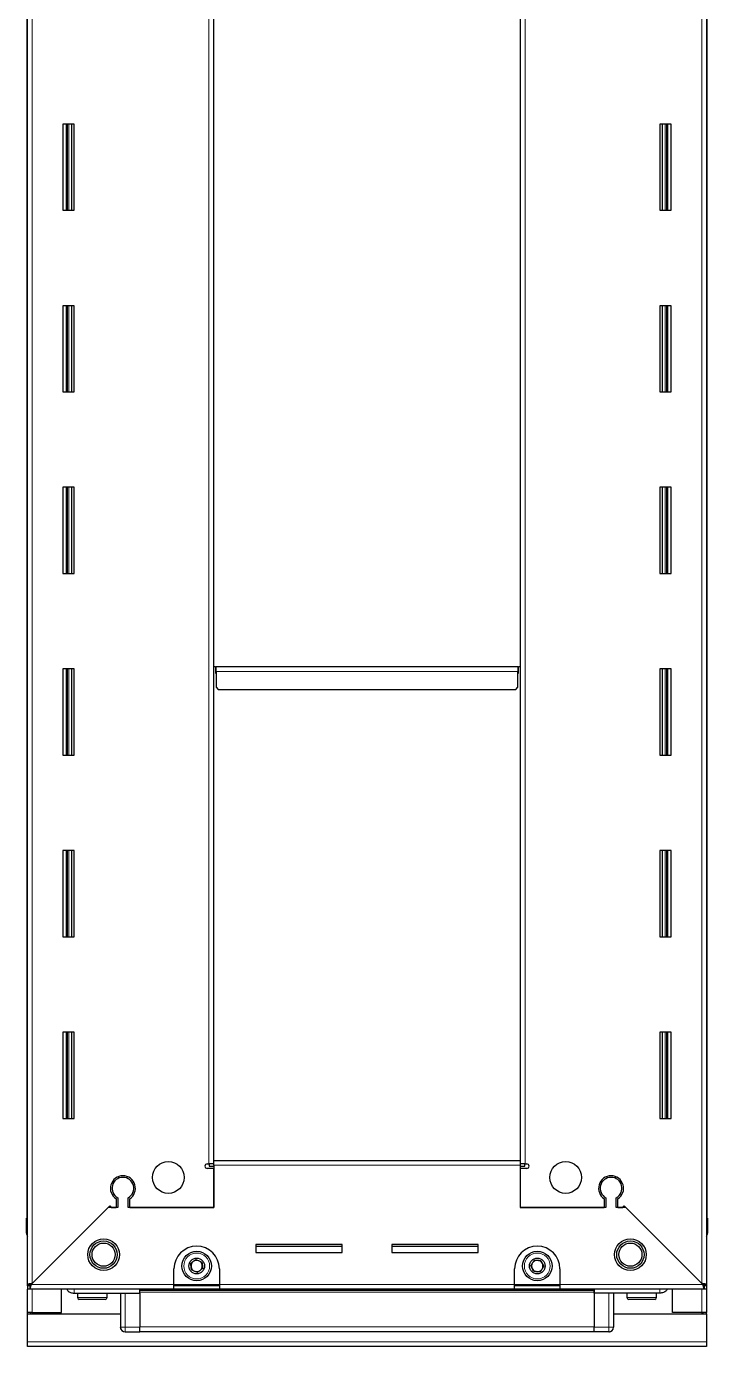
# Model space of a CAD drawing. Header units: millimetres. Extents: x 1770 to 4662, y -1120 to 2061.
# Drawn here: x 4286 to 4586, y 683 to 1265 of the extents above; entities that cross this region are included whole.
import ezdxf

# ---------------------------------------------------------------- set-up
doc = ezdxf.new("R2010")
doc.units = ezdxf.units.MM

msp = doc.modelspace()

# ---------------------------------------------------------------- linework, layer by layer
at = {"color": 7, "linetype": 'Continuous', "lineweight": 25}
for p, q in [((4286.78, 710.34), (4286.78, 1854.84)), ((4585.78, 1854.84), (4585.78, 710.34)), ((4286.43, 1825.59), (4286.43, 739.59)), ((4586.13, 739.59), (4586.13, 1825.59)), ((4368.78, 765.09), (4368.78, 1800.09)), ((4503.78, 1800.09), (4503.78, 765.09)), ((4307.28, 1221.59), (4302.28, 1221.59)), ((4302.28, 1221.59), (4302.28, 1183.59)), ((4304.43, 1183.59), (4304.43, 1221.59)), ((4306.22, 1183.59), (4306.22, 1221.59)), ((4306.26, 1183.59), (4306.26, 1221.59)), ((4307.28, 1183.59), (4307.28, 1221.59)), ((4565.28, 1221.59), (4565.28, 1183.59)), ((4570.28, 1221.59), (4565.28, 1221.59)), ((4566.3, 1221.59), (4566.3, 1183.59)), ((4566.34, 1221.59), (4566.34, 1183.59)), ((4568.13, 1221.59), (4568.13, 1183.59)), ((4570.28, 1183.59), (4570.28, 1221.59)), ((4302.28, 1183.59), (4307.28, 1183.59)), ((4565.28, 1183.59), (4570.28, 1183.59)), ((4307.28, 1141.59), (4302.28, 1141.59)), ((4302.28, 1141.59), (4302.28, 1103.59)), ((4304.43, 1103.59), (4304.43, 1141.59)), ((4306.22, 1103.59), (4306.22, 1141.59)), ((4306.26, 1103.59), (4306.26, 1141.59)), ((4307.28, 1103.59), (4307.28, 1141.59)), ((4565.28, 1141.59), (4565.28, 1103.59)), ((4570.28, 1141.59), (4565.28, 1141.59)), ((4566.3, 1141.59), (4566.3, 1103.59)), ((4566.34, 1141.59), (4566.34, 1103.59)), ((4568.13, 1141.59), (4568.13, 1103.59)), ((4570.28, 1103.59), (4570.28, 1141.59)), ((4302.28, 1103.59), (4307.28, 1103.59)), ((4565.28, 1103.59), (4570.28, 1103.59)), ((4307.28, 1061.59), (4302.28, 1061.59)), ((4302.28, 1061.59), (4302.28, 1023.59)), ((4304.43, 1023.59), (4304.43, 1061.59)), ((4306.22, 1023.59), (4306.22, 1061.59)), ((4306.26, 1023.59), (4306.26, 1061.59)), ((4307.28, 1023.59), (4307.28, 1061.59)), ((4565.28, 1061.59), (4565.28, 1023.59)), ((4570.28, 1061.59), (4565.28, 1061.59)), ((4566.3, 1061.59), (4566.3, 1023.59)), ((4566.34, 1061.59), (4566.34, 1023.59)), ((4568.13, 1061.59), (4568.13, 1023.59)), ((4570.28, 1023.59), (4570.28, 1061.59)), ((4302.28, 1023.59), (4307.28, 1023.59)), ((4565.28, 1023.59), (4570.28, 1023.59)), ((4307.28, 981.59), (4302.28, 981.59)), ((4302.28, 981.59), (4302.28, 943.59)), ((4304.43, 943.59), (4304.43, 981.59)), ((4306.22, 943.59), (4306.22, 981.59)), ((4306.26, 943.59), (4306.26, 981.59)), ((4307.28, 943.59), (4307.28, 981.59)), ((4368.78, 982.59), (4369.53, 982.59)), ((4369.53, 982.59), (4369.53, 979.74)), ((4369.53, 979.74), (4369.78, 979.74)), ((4369.78, 982.59), (4502.78, 982.59)), ((4369.78, 980.49), (4369.78, 982.59)), ((4369.78, 980.49), (4369.78, 973.59)), ((4502.78, 982.59), (4502.78, 980.49)), ((4502.78, 973.59), (4502.78, 980.49)), ((4502.78, 979.74), (4503.03, 979.74)), ((4503.03, 979.74), (4503.03, 982.59)), ((4503.03, 982.59), (4503.78, 982.59)), ((4565.28, 981.59), (4565.28, 943.59)), ((4570.28, 981.59), (4565.28, 981.59)), ((4566.3, 981.59), (4566.3, 943.59)), ((4566.34, 981.59), (4566.34, 943.59)), ((4568.13, 981.59), (4568.13, 943.59)), ((4570.28, 943.59), (4570.28, 981.59)), ((4369.78, 973.59), (4370.78, 972.59)), ((4370.78, 972.59), (4501.78, 972.59)), ((4501.78, 972.59), (4502.78, 973.59)), ((4302.28, 943.59), (4307.28, 943.59)), ((4565.28, 943.59), (4570.28, 943.59)), ((4307.28, 901.59), (4302.28, 901.59)), ((4302.28, 901.59), (4302.28, 863.59)), ((4304.43, 863.59), (4304.43, 901.59)), ((4306.22, 863.59), (4306.22, 901.59)), ((4306.26, 863.59), (4306.26, 901.59)), ((4307.28, 863.59), (4307.28, 901.59)), ((4565.28, 901.59), (4565.28, 863.59)), ((4570.28, 901.59), (4565.28, 901.59)), ((4566.3, 901.59), (4566.3, 863.59)), ((4566.34, 901.59), (4566.34, 863.59)), ((4568.13, 901.59), (4568.13, 863.59)), ((4570.28, 863.59), (4570.28, 901.59)), ((4302.28, 863.59), (4307.28, 863.59)), ((4565.28, 863.59), (4570.28, 863.59)), ((4307.28, 821.59), (4302.28, 821.59)), ((4302.28, 821.59), (4302.28, 783.59)), ((4304.43, 783.59), (4304.43, 821.59)), ((4306.22, 783.59), (4306.22, 821.59)), ((4306.26, 783.59), (4306.26, 821.59)), ((4307.28, 783.59), (4307.28, 821.59)), ((4565.28, 821.59), (4565.28, 783.59)), ((4570.28, 821.59), (4565.28, 821.59)), ((4566.3, 821.59), (4566.3, 783.59)), ((4566.34, 821.59), (4566.34, 783.59)), ((4568.13, 821.59), (4568.13, 783.59)), ((4570.28, 783.59), (4570.28, 821.59)), ((4302.28, 783.59), (4307.28, 783.59)), ((4565.28, 783.59), (4570.28, 783.59)), ((4365.93, 763.59), (4366.68, 763.59)), ((4368.78, 763.59), (4366.68, 763.59)), ((4366.78, 763.59), (4366.78, 762.59)), ((4366.78, 762.59), (4368.78, 762.59)), ((4368.78, 765.09), (4503.78, 765.09)), ((4368.78, 762.99), (4368.78, 765.09)), ((4368.78, 762.99), (4368.78, 744.34)), ((4503.78, 765.09), (4503.78, 762.99)), ((4505.88, 763.59), (4503.78, 763.59)), ((4503.78, 762.99), (4503.78, 744.34)), ((4503.78, 762.59), (4505.78, 762.59)), ((4505.78, 762.59), (4505.78, 763.59)), ((4505.88, 763.59), (4506.63, 763.59)), ((4326.78, 757.97), (4326.78, 757.21)), ((4368.78, 761.59), (4365.93, 761.59)), ((4368.78, 744.34), (4368.78, 761.59)), ((4503.78, 761.59), (4503.78, 744.34)), ((4506.63, 761.59), (4503.78, 761.59)), ((4545.78, 757.97), (4545.78, 757.21)), ((4322.28, 744.34), (4288.38, 710.44)), ((4288.88, 710.94), (4322.98, 745.04)), ((4326.48, 744.34), (4322.28, 744.34)), ((4322.98, 745.04), (4323.68, 744.34)), ((4323.68, 744.34), (4325.78, 744.34)), ((4325.78, 748.23), (4325.78, 744.34)), ((4326.48, 748.63), (4326.48, 744.34)), ((4331.08, 744.34), (4331.08, 748.63)), ((4368.78, 744.34), (4331.08, 744.34)), ((4331.78, 744.34), (4331.78, 748.23)), ((4331.78, 744.34), (4368.78, 744.34)), ((4503.78, 744.34), (4540.78, 744.34)), ((4541.48, 744.34), (4503.78, 744.34)), ((4540.78, 748.23), (4540.78, 744.34)), ((4541.48, 748.63), (4541.48, 744.34)), ((4546.08, 744.34), (4546.08, 748.63)), ((4550.28, 744.34), (4546.08, 744.34)), ((4546.78, 744.34), (4546.78, 748.23)), ((4546.78, 744.34), (4548.88, 744.34)), ((4548.88, 744.34), (4549.58, 745.04)), ((4549.58, 745.04), (4583.68, 710.94)), ((4584.18, 710.44), (4550.28, 744.34)), ((4286.28, 739.59), (4286.28, 739.59)), ((4286.28, 733.09), (4286.28, 739.59)), ((4286.28, 739.59), (4286.28, 739.59)), ((4286.28, 739.59), (4286.28, 733.09)), ((4286.78, 739.59), (4286.28, 739.59)), ((4585.78, 739.59), (4586.28, 739.59)), ((4586.28, 739.59), (4586.28, 739.59)), ((4586.28, 733.09), (4586.28, 739.59)), ((4586.28, 739.59), (4586.28, 733.09)), ((4286.78, 731.77), (4286.78, 731.77)), ((4425.28, 728.09), (4387.28, 728.09)), ((4387.28, 728.09), (4387.28, 724.59)), ((4387.28, 727.34), (4425.28, 727.34)), ((4425.28, 724.59), (4425.28, 728.09)), ((4485.28, 728.09), (4447.28, 728.09)), ((4447.28, 728.09), (4447.28, 724.59)), ((4447.28, 727.34), (4485.28, 727.34)), ((4485.28, 724.59), (4485.28, 728.09)), ((4387.28, 724.59), (4425.28, 724.59)), ((4447.28, 724.59), (4485.28, 724.59)), ((4351.28, 710.44), (4351.28, 717.34)), ((4371.28, 717.34), (4371.28, 710.44)), ((4501.28, 710.44), (4501.28, 717.34)), ((4521.28, 717.34), (4521.28, 710.44)), ((4286.78, 709.84), (4286.78, 710.34)), ((4288.28, 710.34), (4286.78, 710.34)), ((4286.78, 709.84), (4286.78, 708.34)), ((4287.78, 709.84), (4286.78, 709.84)), ((4287.78, 709.84), (4287.78, 708.34)), ((4351.28, 708.34), (4351.28, 710.44)), ((4371.28, 709.84), (4351.28, 709.84)), ((4371.28, 710.44), (4371.28, 708.34)), ((4501.28, 708.34), (4501.28, 710.44)), ((4521.28, 709.84), (4501.28, 709.84)), ((4521.28, 710.44), (4521.28, 708.34)), ((4584.28, 710.34), (4585.78, 710.34)), ((4584.78, 709.84), (4584.78, 708.34)), ((4585.78, 709.84), (4584.78, 709.84)), ((4585.78, 710.34), (4585.78, 709.84)), ((4585.78, 709.84), (4585.78, 708.34)), ((4286.78, 698.09), (4286.78, 708.34)), ((4287.78, 708.34), (4286.78, 708.34)), ((4351.28, 708.34), (4287.78, 708.34)), ((4301.78, 698.09), (4301.78, 708.34)), ((4307.28, 706.59), (4336.28, 706.59)), ((4308.78, 706.59), (4308.78, 704.69)), ((4313.36, 703.89), (4309.58, 703.89)), ((4320.98, 703.89), (4313.36, 703.89)), ((4321.78, 704.69), (4321.78, 706.59)), ((4327.78, 706.59), (4327.78, 691.59)), ((4336.28, 706.63), (4336.21, 708.34)), ((4536.28, 707.74), (4336.28, 707.74)), ((4336.28, 706.59), (4336.28, 707.09)), ((4336.28, 706.59), (4336.28, 691.59)), ((4371.28, 708.34), (4351.28, 708.34)), ((4501.28, 708.34), (4371.28, 708.34)), ((4521.28, 708.34), (4501.28, 708.34)), ((4584.78, 708.34), (4521.28, 708.34)), ((4536.36, 708.34), (4536.28, 706.63)), ((4536.28, 706.59), (4536.28, 707.09)), ((4565.28, 706.59), (4536.28, 706.59)), ((4536.28, 706.59), (4536.28, 691.59)), ((4544.78, 706.59), (4544.78, 691.59)), ((4550.78, 706.59), (4550.78, 704.69)), ((4558.57, 703.89), (4551.58, 703.89)), ((4562.98, 703.89), (4558.57, 703.89)), ((4563.78, 704.69), (4563.78, 706.59)), ((4570.78, 698.09), (4570.78, 708.34)), ((4585.78, 708.34), (4584.78, 708.34)), ((4585.78, 708.34), (4585.78, 698.09)), ((4288.88, 698.09), (4286.78, 698.09)), ((4286.78, 697.59), (4286.78, 698.09)), ((4288.28, 697.59), (4288.28, 698.09)), ((4288.88, 698.09), (4301.78, 698.09)), ((4583.68, 698.09), (4570.78, 698.09)), ((4585.78, 698.09), (4583.68, 698.09)), ((4584.28, 697.59), (4584.28, 698.09)), ((4585.78, 697.59), (4585.78, 698.09)), ((4286.78, 685.19), (4286.78, 697.59)), ((4286.78, 697.59), (4327.78, 697.59)), ((4544.78, 697.59), (4585.78, 697.59)), ((4585.78, 697.59), (4585.78, 685.19)), ((4327.78, 691.59), (4327.78, 691.59)), ((4329.78, 689.59), (4336.28, 689.59)), ((4329.78, 689.59), (4336.28, 689.59)), ((4336.28, 689.59), (4336.28, 691.59)), ((4336.28, 689.74), (4536.28, 689.74)), ((4336.28, 689.59), (4336.28, 689.59)), ((4536.28, 689.59), (4536.28, 691.59)), ((4542.78, 689.59), (4536.28, 689.59)), ((4536.28, 689.59), (4536.28, 689.59)), ((4536.28, 689.59), (4536.28, 689.59)), ((4542.78, 689.59), (4536.28, 689.59)), ((4544.1, 690.09), (4544.1, 690.09)), ((4286.78, 683.09), (4286.78, 685.19)), ((4585.78, 683.09), (4286.78, 683.09)), ((4585.78, 685.19), (4585.78, 683.09))]:
    msp.add_line(p, q, dxfattribs=at)
at = {"color": 8, "linetype": 'Continuous', "lineweight": 18}
for p, q in [((4288.88, 1854.24), (4288.88, 710.94)), ((4583.68, 710.94), (4583.68, 1854.24)), ((4366.68, 763.59), (4366.68, 1801.59)), ((4505.88, 1801.59), (4505.88, 763.59)), ((4303.78, 1221.59), (4303.78, 1183.59)), ((4305.02, 1221.59), (4305.02, 1183.59)), ((4567.55, 1183.59), (4567.55, 1221.59)), ((4568.78, 1183.59), (4568.78, 1221.59)), ((4303.78, 1141.59), (4303.78, 1103.59)), ((4305.02, 1141.59), (4305.02, 1103.59)), ((4567.55, 1103.59), (4567.55, 1141.59)), ((4568.78, 1103.59), (4568.78, 1141.59)), ((4303.78, 1061.59), (4303.78, 1023.59)), ((4305.02, 1061.59), (4305.02, 1023.59)), ((4567.55, 1023.59), (4567.55, 1061.59)), ((4568.78, 1023.59), (4568.78, 1061.59)), ((4303.78, 981.59), (4303.78, 943.59)), ((4305.02, 981.59), (4305.02, 943.59)), ((4369.78, 980.49), (4502.78, 980.49)), ((4567.55, 943.59), (4567.55, 981.59)), ((4568.78, 943.59), (4568.78, 981.59)), ((4303.78, 901.59), (4303.78, 863.59)), ((4305.02, 901.59), (4305.02, 863.59)), ((4567.55, 863.59), (4567.55, 901.59)), ((4568.78, 863.59), (4568.78, 901.59)), ((4303.78, 821.59), (4303.78, 783.59)), ((4305.02, 821.59), (4305.02, 783.59)), ((4567.55, 783.59), (4567.55, 821.59)), ((4568.78, 783.59), (4568.78, 821.59)), ((4503.78, 762.99), (4368.78, 762.99)), ((4286.78, 733.09), (4286.28, 733.09)), ((4585.78, 733.09), (4586.28, 733.09)), ((4288.38, 710.44), (4351.28, 710.44)), ((4371.28, 710.44), (4351.28, 710.44)), ((4371.28, 710.44), (4501.28, 710.44)), ((4521.28, 710.44), (4501.28, 710.44)), ((4521.28, 710.44), (4584.18, 710.44)), ((4288.88, 698.09), (4288.88, 708.34)), ((4313.09, 704.69), (4308.78, 704.69)), ((4321.78, 704.69), (4313.09, 704.69)), ((4329.78, 691.59), (4329.78, 706.59)), ((4336.28, 708.33), (4536.28, 708.33)), ((4336.28, 707.09), (4536.28, 707.09)), ((4542.78, 691.59), (4542.78, 706.59)), ((4558.76, 704.69), (4550.78, 704.69)), ((4563.78, 704.69), (4558.76, 704.69)), ((4583.68, 708.34), (4583.68, 698.09)), ((4288.88, 697.59), (4288.88, 698.09)), ((4583.68, 698.09), (4583.68, 697.59)), ((4327.78, 691.59), (4329.78, 691.59)), ((4329.78, 689.59), (4329.78, 691.59)), ((4336.28, 691.59), (4329.78, 691.59)), ((4336.28, 691.74), (4536.28, 691.74)), ((4536.28, 691.59), (4542.78, 691.59)), ((4544.78, 691.59), (4542.78, 691.59)), ((4542.78, 689.59), (4542.78, 691.59)), ((4585.78, 685.19), (4286.78, 685.19))]:
    msp.add_line(p, q, dxfattribs=at)
at = {"color": 7, "linetype": 'Continuous', "lineweight": 25, "flags": 128}
msp.add_lwpolyline([(4327.93, 690.84), (4327.82, 691.2), (4327.78, 691.59)], dxfattribs=at)
at = {"color": 7, "linetype": 'Continuous', "lineweight": 25}
for centre, radius in [((4348.78, 757.59), 7), ((4523.78, 757.59), 7), ((4320.28, 723.59), 7), ((4320.28, 723.59), 6.02), ((4320.28, 723.59), 5.1), ((4552.28, 723.59), 7), ((4552.28, 723.59), 6.02), ((4552.28, 723.59), 5.1), ((4361.28, 718.59), 6.5), ((4361.28, 718.59), 3.46), ((4511.28, 718.59), 6.5), ((4511.28, 718.59), 3.46)]:
    msp.add_circle(centre, radius, dxfattribs=at)
at = {"color": 8, "linetype": 'Continuous', "lineweight": 18}
for centre in [(4361.28, 718.59), (4511.28, 718.59)]:
    msp.add_circle(centre, 5.7, dxfattribs=at)
at = {"color": 7, "linetype": 'Continuous', "lineweight": 25}
for centre, radius, start, end in [((4365.93, 762.59), 1, 90, 270), ((4506.63, 762.59), 1, 270, 90), ((4328.78, 752.84), 5.5, 303.05573, 236.94427), ((4328.78, 752.84), 4.8, 298.63099, 241.36901), ((4543.78, 752.84), 5.5, 303.05573, 236.94427), ((4543.78, 752.84), 4.8, 298.63099, 241.36901), ((4288.28, 733.09), 2, 180, 221.39416), ((4584.28, 733.09), 2, 318.57492, 360), ((4584.28, 733.09), 2, 318.59038, 0), ((4361.28, 717.34), 10, 90, 180), ((4361.28, 717.34), 10, 0, 90), ((4511.28, 717.34), 10, 90, 180), ((4511.28, 717.34), 10, 0, 90), ((4361.28, 718.59), 2.5, 67.47401, 127.47401), ((4511.28, 718.59), 2.5, 87.04236, 147.04236), ((4511.28, 718.59), 2.5, 27.04236, 87.04236), ((4361.28, 718.59), 2.5, 127.47401, 187.47401), ((4361.28, 718.59), 2.5, 187.47401, 247.47401), ((4361.28, 718.59), 2.5, 247.47401, 307.47401), ((4361.28, 718.59), 2.5, 7.47401, 67.47401), ((4361.28, 718.59), 2.5, 307.47401, 7.47401), ((4511.28, 718.59), 2.5, 147.04236, 207.04236), ((4511.28, 718.59), 2.5, 207.04236, 267.04236), ((4511.28, 718.59), 2.5, 267.04236, 327.04236), ((4511.28, 718.59), 2.5, 327.04236, 27.04236), ((4309.58, 704.69), 0.8, 180, 270), ((4320.98, 704.69), 0.8, 270, 0), ((4327.58, 706.39), 0.2, 0, 90), ((4544.98, 706.39), 0.2, 90, 180), ((4551.58, 704.69), 0.8, 180, 270), ((4562.98, 704.69), 0.8, 270, 0), ((4329.78, 691.59), 2, 180, 270), ((4542.78, 691.59), 2, 270, 0), ((4542.78, 691.59), 2, 270, 288.58003), ((4542.78, 691.59), 2, 303.94202, 311.40962)]:
    msp.add_arc(centre, radius, start, end, dxfattribs=at)
for points, knots in [([(4358.61, 719.7), (4358.71, 719.78), (4359.19, 720.14), (4359.98, 720.75), (4360.63, 721.25), (4360.91, 721.46)], [0, 0, 0, 0, 0.133125, 0.637099, 1, 1, 1, 1]), ([(4360.91, 721.46), (4361.38, 721.26), (4362.27, 720.89), (4363.16, 720.52), (4363.57, 720.35)], [0, 0, 0, 0, 0.534686, 1, 1, 1, 1]), ([(4508.4, 718.74), (4508.68, 719.18), (4509.2, 719.98), (4509.73, 720.79), (4509.97, 721.16)], [0, 0, 0, 0, 0.534686, 1, 1, 1, 1]), ([(4509.97, 721.16), (4510.09, 721.16), (4510.69, 721.13), (4511.69, 721.08), (4512.51, 721.03), (4512.85, 721.02)], [0, 0, 0, 0, 0.133125, 0.637099, 1, 1, 1, 1]), ([(4358.99, 716.84), (4358.92, 717.35), (4358.8, 718.31), (4358.67, 719.26), (4358.61, 719.7)], [0, 0, 0, 0, 0.534686, 1, 1, 1, 1]), ([(4361.66, 715.73), (4361.18, 715.93), (4360.29, 716.3), (4359.4, 716.67), (4358.99, 716.84)], [0, 0, 0, 0, 0.534686, 1, 1, 1, 1]), ([(4363.95, 717.49), (4363.67, 717.28), (4363.02, 716.78), (4362.23, 716.17), (4361.76, 715.81), (4361.66, 715.73)], [0, 0, 0, 0, 0.362901, 0.866875, 1, 1, 1, 1]), ([(4363.57, 720.35), (4363.64, 719.84), (4363.76, 718.88), (4363.89, 717.93), (4363.95, 717.49)], [0, 0, 0, 0, 0.534686, 1, 1, 1, 1]), ([(4509.71, 716.17), (4509.48, 716.63), (4509.04, 717.49), (4508.6, 718.34), (4508.4, 718.74)], [0, 0, 0, 0, 0.534686, 1, 1, 1, 1]), ([(4512.59, 716.02), (4512.25, 716.04), (4511.43, 716.08), (4510.43, 716.13), (4509.84, 716.16), (4509.71, 716.17)], [0, 0, 0, 0, 0.362901, 0.866875, 1, 1, 1, 1]), ([(4514.16, 718.44), (4513.88, 718.01), (4513.36, 717.2), (4512.84, 716.4), (4512.59, 716.02)], [0, 0, 0, 0, 0.534686, 1, 1, 1, 1]), ([(4512.85, 721.02), (4513.09, 720.56), (4513.52, 719.7), (4513.96, 718.84), (4514.16, 718.44)], [0, 0, 0, 0, 0.534686, 1, 1, 1, 1]), ([(4288.88, 710.94), (4288.63, 710.9), (4288.13, 710.81), (4287.49, 710.67), (4287.03, 710.54), (4286.81, 710.43), (4286.79, 710.37), (4286.78, 710.34)], [0, 0, 0, 0, 0.230255, 0.448522, 0.666786, 0.88505, 1, 1, 1, 1]), ([(4287.78, 708.34), (4287.83, 708.37), (4287.92, 708.42), (4288.05, 708.82), (4288.18, 709.37), (4288.29, 709.95), (4288.36, 710.32), (4288.38, 710.44)], [0, 0, 0, 0, 0.230255, 0.448522, 0.666786, 0.88505, 1, 1, 1, 1]), ([(4585.78, 710.34), (4585.75, 710.39), (4585.7, 710.48), (4585.31, 710.61), (4584.75, 710.74), (4584.17, 710.85), (4583.81, 710.92), (4583.68, 710.94)], [0, 0, 0, 0, 0.230255, 0.448522, 0.666786, 0.88505, 1, 1, 1, 1]), ([(4584.18, 710.44), (4584.23, 710.19), (4584.32, 709.7), (4584.45, 709.06), (4584.58, 708.59), (4584.69, 708.37), (4584.76, 708.35), (4584.78, 708.34)], [0, 0, 0, 0, 0.230255, 0.448522, 0.666786, 0.88505, 1, 1, 1, 1]), ([(4304.07, 708.34), (4304.19, 708.14), (4304.57, 707.49), (4305.73, 706.78), (4306.76, 706.66), (4307.28, 706.59)], [0, 0, 0, 0, 0.18225, 0.591125, 1, 1, 1, 1]), ([(4336.28, 706.59), (4336.28, 706.63), (4336.28, 706.71), (4336.28, 707.32), (4336.28, 707.9), (4336.28, 708.3), (4336.28, 708.33)], [0, 0, 0, 0, 0.324279, 0.648558, 0.972836, 1, 1, 1, 1]), ([(4536.28, 706.59), (4536.28, 706.63), (4536.28, 706.71), (4536.28, 707.33), (4536.28, 707.89), (4536.28, 708.26), (4536.28, 708.27)], [0, 0, 0, 0, 0.330267, 0.660534, 0.990802, 1, 1, 1, 1]), ([(4568.5, 708.34), (4568.38, 708.14), (4567.99, 707.49), (4566.83, 706.78), (4565.8, 706.66), (4565.28, 706.59)], [0, 0, 0, 0, 0.18225, 0.591125, 1, 1, 1, 1])]:
    msp.add_open_spline(points, degree=3, knots=knots, dxfattribs=at)
for points in [[(4287.78, 709.84), (4287.83, 709.85), (4287.93, 709.87), (4288.08, 710.01), (4288.23, 710.21), (4288.33, 710.36), (4288.38, 710.44)], [(4288.88, 710.94), (4288.8, 710.89), (4288.65, 710.79), (4288.45, 710.64), (4288.31, 710.49), (4288.29, 710.39), (4288.28, 710.34)], [(4584.28, 710.34), (4584.27, 710.39), (4584.25, 710.49), (4584.12, 710.64), (4583.92, 710.79), (4583.76, 710.89), (4583.68, 710.94)], [(4584.18, 710.44), (4584.23, 710.36), (4584.33, 710.21), (4584.48, 710.01), (4584.63, 709.87), (4584.73, 709.85), (4584.78, 709.84)]]:
    msp.add_open_spline(points, degree=3, dxfattribs=at)
at = {"color": 8, "linetype": 'Continuous', "lineweight": 18}
for points, knots in [([(4307.28, 706.59), (4307.28, 706.64), (4307.28, 706.71), (4307.28, 707.15), (4307.28, 707.6), (4307.28, 708.02), (4307.28, 708.29), (4307.28, 708.34)], [0, 0, 0, 0, 0.3597529, 0.5534142, 0.7511852, 0.9489563, 1, 1, 1, 1]), ([(4565.28, 706.59), (4565.28, 706.64), (4565.28, 706.71), (4565.28, 707.15), (4565.28, 707.6), (4565.28, 708.02), (4565.28, 708.29), (4565.28, 708.34)], [0, 0, 0, 0, 0.359753, 0.553414, 0.751185, 0.948956, 1, 1, 1, 1])]:
    msp.add_open_spline(points, degree=3, knots=knots, dxfattribs=at)

doc.saveas('drawing.dxf')
